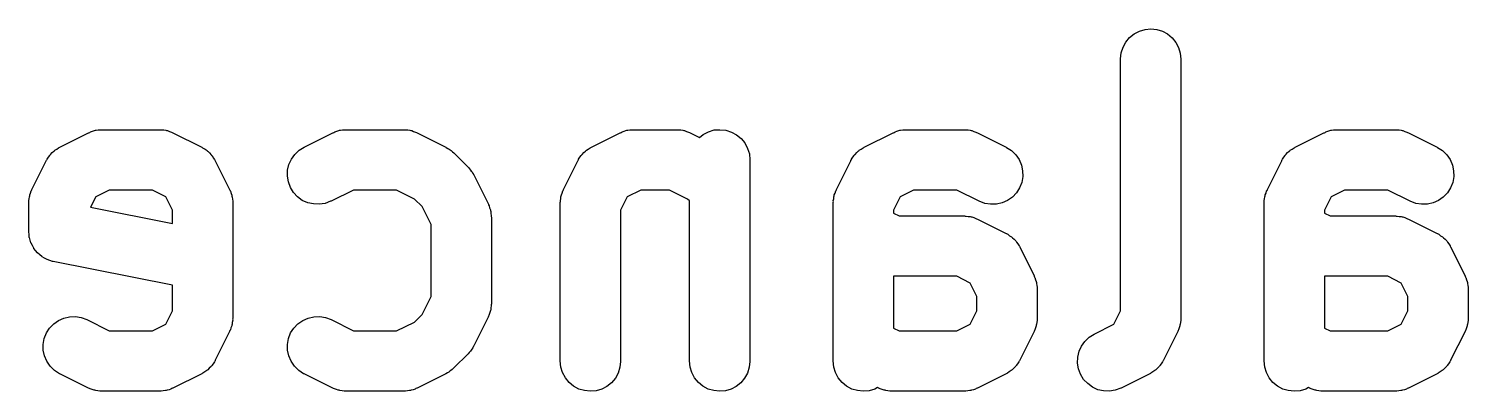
# Model space of a CAD drawing. Extents: x 10 to 156, y -120 to 0.
# Drawn here: x 36.805 to 41.576, y -113.452 to -112.252 of the extents above; entities that cross this region are included whole.
import ezdxf

# ---------------------------------------------------------------- set-up
doc = ezdxf.new("R2010")
doc.units = 0
doc.header["$MEASUREMENT"] = 0
doc.layers.add('BLACK', color=7, linetype='CONTINUOUS')

msp = doc.modelspace()

# ---------------------------------------------------------------- linework, layer by layer
at = {"layer": 'BLACK', "linetype": 'CONTINUOUS'}
for p, q in [((40.4538, -112.281), (40.4691, -112.269)), ((40.4691, -112.269), (40.4863, -112.26)), ((40.4863, -112.26), (40.5051, -112.254)), ((40.5051, -112.254), (40.5245, -112.252)), ((40.5245, -112.252), (40.5439, -112.254)), ((40.5439, -112.254), (40.5626, -112.26)), ((40.5626, -112.26), (40.5797, -112.269)), ((40.5797, -112.269), (40.5948, -112.282)), ((40.426, -112.332), (40.4319, -112.313)), ((40.4319, -112.313), (40.4413, -112.296)), ((40.4413, -112.296), (40.4538, -112.281)), ((40.5948, -112.282), (40.6071, -112.297)), ((40.6071, -112.297), (40.6163, -112.314)), ((40.6163, -112.314), (40.6219, -112.333)), ((40.4238, -112.351), (40.426, -112.332)), ((40.4238, -112.352), (40.4238, -112.351)), ((40.4238, -113.186), (40.4238, -112.352)), ((40.6219, -112.333), (40.6238, -112.352)), ((40.6238, -112.352), (40.6238, -113.21)), ((36.9077, -112.644), (37.0029, -112.596)), ((37.0029, -112.596), (37.0042, -112.596)), ((37.0042, -112.596), (37.0069, -112.595)), ((37.0069, -112.595), (37.0095, -112.593)), ((37.0095, -112.593), (37.0161, -112.591)), ((37.0161, -112.591), (37.0225, -112.589)), ((37.0225, -112.589), (37.0254, -112.588)), ((37.0254, -112.588), (37.0282, -112.588)), ((37.0282, -112.588), (37.035, -112.587)), ((37.035, -112.587), (37.0417, -112.586)), ((37.0417, -112.586), (37.0447, -112.586)), ((37.0447, -112.586), (37.0476, -112.586)), ((37.0476, -112.586), (37.2381, -112.586)), ((37.2381, -112.586), (37.2395, -112.586)), ((37.2395, -112.586), (37.2424, -112.586)), ((37.2424, -112.586), (37.2454, -112.586)), ((37.2454, -112.586), (37.2521, -112.587)), ((37.2521, -112.587), (37.2589, -112.588)), ((37.2589, -112.588), (37.2617, -112.589)), ((37.2617, -112.589), (37.2646, -112.589)), ((37.2646, -112.589), (37.271, -112.592)), ((37.271, -112.592), (37.2775, -112.594)), ((37.2775, -112.594), (37.2801, -112.595)), ((37.2801, -112.595), (37.2828, -112.596)), ((37.2828, -112.596), (37.3781, -112.644)), ((37.7172, -112.644), (37.8124, -112.596)), ((37.8124, -112.596), (37.8137, -112.596)), ((37.8137, -112.596), (37.8164, -112.595)), ((37.8164, -112.595), (37.819, -112.593)), ((37.819, -112.593), (37.8256, -112.591)), ((37.8256, -112.591), (37.832, -112.589)), ((37.832, -112.589), (37.8349, -112.588)), ((37.8349, -112.588), (37.8377, -112.588)), ((37.8377, -112.588), (37.8445, -112.587)), ((37.8445, -112.587), (37.8513, -112.586)), ((37.8513, -112.586), (37.8542, -112.586)), ((37.8542, -112.586), (37.8571, -112.586)), ((37.8571, -112.586), (38.0476, -112.586)), ((38.0476, -112.586), (38.049, -112.586)), ((38.049, -112.586), (38.0519, -112.586)), ((38.0519, -112.586), (38.0549, -112.586)), ((38.0549, -112.586), (38.0616, -112.587)), ((38.0616, -112.587), (38.0684, -112.588)), ((38.0684, -112.588), (38.0712, -112.589)), ((38.0712, -112.589), (38.0741, -112.589)), ((38.0741, -112.589), (38.0805, -112.592)), ((38.0805, -112.592), (38.087, -112.594)), ((38.087, -112.594), (38.0896, -112.595)), ((38.0896, -112.595), (38.0923, -112.596)), ((38.0923, -112.596), (38.1876, -112.644)), ((38.6696, -112.644), (38.7648, -112.596)), ((38.7648, -112.596), (38.7661, -112.596)), ((38.7661, -112.596), (38.7688, -112.595)), ((38.7688, -112.595), (38.7714, -112.593)), ((38.7714, -112.593), (38.778, -112.591)), ((38.778, -112.591), (38.7844, -112.589)), ((38.7844, -112.589), (38.7873, -112.588)), ((38.7873, -112.588), (38.7901, -112.588)), ((38.7901, -112.588), (38.7969, -112.587)), ((38.7969, -112.587), (38.8037, -112.586)), ((38.8037, -112.586), (38.8066, -112.586)), ((38.8066, -112.586), (38.8095, -112.586)), ((38.8095, -112.586), (38.9524, -112.586)), ((38.9524, -112.586), (38.9538, -112.586)), ((38.9538, -112.586), (38.9567, -112.586)), ((38.9567, -112.586), (38.9596, -112.586)), ((38.9596, -112.586), (38.9664, -112.587)), ((38.9664, -112.587), (38.9732, -112.588)), ((38.9732, -112.588), (38.976, -112.589)), ((38.976, -112.589), (38.9789, -112.589)), ((38.9789, -112.589), (38.9853, -112.592)), ((38.9853, -112.592), (38.9918, -112.594)), ((38.9918, -112.594), (38.9944, -112.595)), ((38.9944, -112.595), (38.9971, -112.596)), ((38.9971, -112.596), (39.0283, -112.612)), ((39.0283, -112.612), (39.0405, -112.602)), ((39.0405, -112.602), (39.0578, -112.593)), ((39.0578, -112.593), (39.0765, -112.587)), ((39.0765, -112.587), (39.0959, -112.586)), ((39.0959, -112.586), (39.1153, -112.588)), ((39.1153, -112.588), (39.134, -112.594)), ((39.134, -112.594), (39.1512, -112.603)), ((39.1512, -112.603), (39.1662, -112.615)), ((39.5743, -112.644), (39.6696, -112.596)), ((39.6696, -112.596), (39.6708, -112.596)), ((39.6708, -112.596), (39.6736, -112.595)), ((39.6736, -112.595), (39.6762, -112.593)), ((39.6762, -112.593), (39.6827, -112.591)), ((39.6827, -112.591), (39.6891, -112.589)), ((39.6891, -112.589), (39.692, -112.588)), ((39.692, -112.588), (39.6949, -112.588)), ((39.6949, -112.588), (39.7017, -112.587)), ((39.7017, -112.587), (39.7084, -112.586)), ((39.7084, -112.586), (39.7114, -112.586)), ((39.7114, -112.586), (39.7143, -112.586)), ((39.7143, -112.586), (39.9048, -112.586)), ((39.9048, -112.586), (39.9062, -112.586)), ((39.9062, -112.586), (39.9091, -112.586)), ((39.9091, -112.586), (39.912, -112.586)), ((39.912, -112.586), (39.9188, -112.587)), ((39.9188, -112.587), (39.9256, -112.588)), ((39.9256, -112.588), (39.9284, -112.589)), ((39.9284, -112.589), (39.9313, -112.589)), ((39.9313, -112.589), (39.9376, -112.592)), ((39.9376, -112.592), (39.9442, -112.594)), ((39.9442, -112.594), (39.9467, -112.595)), ((39.9467, -112.595), (39.9495, -112.596)), ((39.9495, -112.596), (40.0447, -112.644)), ((41.0029, -112.644), (41.0981, -112.596)), ((41.0981, -112.596), (41.0994, -112.596)), ((41.0994, -112.596), (41.1021, -112.595)), ((41.1021, -112.595), (41.1047, -112.593)), ((41.1047, -112.593), (41.1113, -112.591)), ((41.1113, -112.591), (41.1177, -112.589)), ((41.1177, -112.589), (41.1206, -112.588)), ((41.1206, -112.588), (41.1234, -112.588)), ((41.1234, -112.588), (41.1302, -112.587)), ((41.1302, -112.587), (41.137, -112.586)), ((41.137, -112.586), (41.1399, -112.586)), ((41.1399, -112.586), (41.1429, -112.586)), ((41.1429, -112.586), (41.3333, -112.586)), ((41.3333, -112.586), (41.3347, -112.586)), ((41.3347, -112.586), (41.3377, -112.586)), ((41.3377, -112.586), (41.3406, -112.586)), ((41.3406, -112.586), (41.3473, -112.587)), ((41.3473, -112.587), (41.3541, -112.588)), ((41.3541, -112.588), (41.3569, -112.589)), ((41.3569, -112.589), (41.3598, -112.589)), ((41.3598, -112.589), (41.3662, -112.592)), ((41.3662, -112.592), (41.3727, -112.594)), ((41.3727, -112.594), (41.3753, -112.595)), ((41.3753, -112.595), (41.3781, -112.596)), ((41.3781, -112.596), (41.4733, -112.644)), ((36.8911, -112.654), (36.8976, -112.65)), ((36.8976, -112.65), (36.9038, -112.646)), ((36.9038, -112.646), (36.9058, -112.645)), ((36.9058, -112.645), (36.9077, -112.644)), ((37.3781, -112.644), (37.3793, -112.645)), ((37.3793, -112.645), (37.3811, -112.646)), ((37.3811, -112.646), (37.3831, -112.647)), ((37.3831, -112.647), (37.3893, -112.651)), ((37.3893, -112.651), (37.3957, -112.655)), ((37.7007, -112.654), (37.7172, -112.644)), ((38.1876, -112.644), (38.1888, -112.645)), ((38.1888, -112.645), (38.1935, -112.648)), ((38.1935, -112.648), (38.1985, -112.65)), ((38.1985, -112.65), (38.2017, -112.653)), ((38.653, -112.654), (38.6595, -112.65)), ((38.6595, -112.65), (38.6658, -112.646)), ((38.6658, -112.646), (38.6677, -112.645)), ((38.6677, -112.645), (38.6696, -112.644)), ((39.1662, -112.615), (39.1785, -112.63)), ((39.1785, -112.63), (39.1877, -112.648)), ((39.1877, -112.648), (39.1933, -112.666)), ((39.5578, -112.654), (39.5643, -112.65)), ((39.5643, -112.65), (39.5705, -112.646)), ((39.5705, -112.646), (39.5725, -112.645)), ((39.5725, -112.645), (39.5743, -112.644)), ((40.0447, -112.644), (40.046, -112.645)), ((40.046, -112.645), (40.0623, -112.655)), ((40.9864, -112.654), (40.9928, -112.65)), ((40.9928, -112.65), (40.9991, -112.646)), ((40.9991, -112.646), (41.0011, -112.645)), ((41.0011, -112.645), (41.0029, -112.644)), ((41.4733, -112.644), (41.4745, -112.645)), ((41.4745, -112.645), (41.4909, -112.655)), ((36.8153, -112.784), (36.8629, -112.689)), ((36.8629, -112.689), (36.8636, -112.687)), ((36.8636, -112.687), (36.8647, -112.686)), ((36.8647, -112.686), (36.8656, -112.684)), ((36.8656, -112.684), (36.87, -112.677)), ((36.87, -112.677), (36.8742, -112.671)), ((36.8742, -112.671), (36.8757, -112.669)), ((36.8757, -112.669), (36.8769, -112.668)), ((36.8769, -112.668), (36.8825, -112.662)), ((36.8825, -112.662), (36.8878, -112.657)), ((36.8878, -112.657), (36.8896, -112.656)), ((36.8896, -112.656), (36.8911, -112.654)), ((37.3957, -112.655), (37.3972, -112.657)), ((37.3972, -112.657), (37.399, -112.658)), ((37.399, -112.658), (37.4042, -112.663)), ((37.4042, -112.663), (37.4097, -112.669)), ((37.4097, -112.669), (37.4109, -112.671)), ((37.4109, -112.671), (37.4124, -112.672)), ((37.4124, -112.672), (37.4164, -112.679)), ((37.4164, -112.679), (37.4208, -112.685)), ((37.4208, -112.685), (37.4216, -112.687)), ((37.4216, -112.687), (37.4228, -112.689)), ((37.4228, -112.689), (37.4704, -112.784)), ((37.6671, -112.701), (37.6752, -112.684)), ((37.6752, -112.684), (37.6865, -112.668)), ((37.6865, -112.668), (37.7007, -112.654)), ((38.2017, -112.653), (38.2052, -112.655)), ((38.2052, -112.655), (38.2092, -112.659)), ((38.2092, -112.659), (38.2136, -112.663)), ((38.2136, -112.663), (38.2612, -112.71)), ((38.5772, -112.784), (38.6248, -112.689)), ((38.6248, -112.689), (38.6255, -112.687)), ((38.6255, -112.687), (38.6267, -112.686)), ((38.6267, -112.686), (38.6275, -112.684)), ((38.6275, -112.684), (38.6319, -112.677)), ((38.6319, -112.677), (38.6361, -112.671)), ((38.6361, -112.671), (38.6376, -112.669)), ((38.6376, -112.669), (38.6389, -112.668)), ((38.6389, -112.668), (38.6444, -112.662)), ((38.6444, -112.662), (38.6497, -112.657)), ((38.6497, -112.657), (38.6515, -112.656)), ((38.6515, -112.656), (38.653, -112.654)), ((39.1933, -112.666), (39.1952, -112.686)), ((39.1952, -112.686), (39.1952, -113.352)), ((39.482, -112.784), (39.5296, -112.689)), ((39.5296, -112.689), (39.5302, -112.687)), ((39.5302, -112.687), (39.5314, -112.686)), ((39.5314, -112.686), (39.5323, -112.684)), ((39.5323, -112.684), (39.5367, -112.677)), ((39.5367, -112.677), (39.5409, -112.671)), ((39.5409, -112.671), (39.5424, -112.669)), ((39.5424, -112.669), (39.5436, -112.668)), ((39.5436, -112.668), (39.5491, -112.662)), ((39.5491, -112.662), (39.5545, -112.657)), ((39.5545, -112.657), (39.5562, -112.656)), ((39.5562, -112.656), (39.5578, -112.654)), ((40.0623, -112.655), (40.0763, -112.669)), ((40.0763, -112.669), (40.0874, -112.685)), ((40.0874, -112.685), (40.0952, -112.703)), ((40.9106, -112.784), (40.9582, -112.689)), ((40.9582, -112.689), (40.9588, -112.687)), ((40.9588, -112.687), (40.96, -112.686)), ((40.96, -112.686), (40.9609, -112.684)), ((40.9609, -112.684), (40.9653, -112.677)), ((40.9653, -112.677), (40.9694, -112.671)), ((40.9694, -112.671), (40.9709, -112.669)), ((40.9709, -112.669), (40.9722, -112.668)), ((40.9722, -112.668), (40.9777, -112.662)), ((40.9777, -112.662), (40.983, -112.657)), ((40.983, -112.657), (40.9848, -112.656)), ((40.9848, -112.656), (40.9864, -112.654)), ((41.4909, -112.655), (41.5049, -112.669)), ((41.5049, -112.669), (41.516, -112.685)), ((41.516, -112.685), (41.5238, -112.703)), ((37.6621, -112.74), (37.6627, -112.72)), ((37.6653, -112.759), (37.6621, -112.74)), ((37.6627, -112.72), (37.6671, -112.701)), ((38.2612, -112.71), (38.2622, -112.711)), ((38.2622, -112.711), (38.2657, -112.716)), ((38.2657, -112.716), (38.2695, -112.72)), ((38.2695, -112.72), (38.2717, -112.723)), ((38.2717, -112.723), (38.2743, -112.726)), ((38.2743, -112.726), (38.2769, -112.731)), ((38.2769, -112.731), (38.2799, -112.736)), ((38.2799, -112.736), (38.3275, -112.831)), ((40.0952, -112.703), (40.0993, -112.722)), ((40.0997, -112.741), (40.0962, -112.761)), ((40.0993, -112.722), (40.0997, -112.741)), ((41.5238, -112.703), (41.5279, -112.722)), ((41.5283, -112.741), (41.5248, -112.761)), ((41.5279, -112.722), (41.5283, -112.741)), ((36.8108, -112.796), (36.8128, -112.789)), ((36.8128, -112.789), (36.8143, -112.787)), ((36.8143, -112.787), (36.8153, -112.784)), ((37.0712, -112.786), (37.0269, -112.808)), ((37.2145, -112.786), (37.0712, -112.786)), ((37.2588, -112.808), (37.2145, -112.786)), ((37.4704, -112.784), (37.471, -112.785)), ((37.471, -112.785), (37.472, -112.788)), ((37.472, -112.788), (37.4734, -112.79)), ((37.4734, -112.79), (37.4754, -112.797)), ((37.6722, -112.777), (37.6653, -112.759)), ((37.6824, -112.794), (37.6722, -112.777)), ((37.6957, -112.808), (37.6824, -112.794)), ((37.8807, -112.786), (37.8066, -112.823)), ((38.024, -112.786), (37.8807, -112.786)), ((38.0836, -112.816), (38.024, -112.786)), ((38.5727, -112.796), (38.5748, -112.789)), ((38.5748, -112.789), (38.5762, -112.787)), ((38.5762, -112.787), (38.5772, -112.784)), ((38.8331, -112.786), (38.7888, -112.808)), ((38.9288, -112.786), (38.8331, -112.786)), ((38.9884, -112.816), (38.9288, -112.786)), ((39.4774, -112.796), (39.4795, -112.789)), ((39.4795, -112.789), (39.4809, -112.787)), ((39.4809, -112.787), (39.482, -112.784)), ((39.7379, -112.786), (39.6936, -112.808)), ((39.8812, -112.786), (39.7379, -112.786)), ((39.9553, -112.823), (39.8812, -112.786)), ((40.0786, -112.795), (40.0651, -112.809)), ((40.0891, -112.779), (40.0786, -112.795)), ((40.0962, -112.761), (40.0891, -112.779)), ((40.906, -112.796), (40.9081, -112.789)), ((40.9081, -112.789), (40.9095, -112.787)), ((40.9095, -112.787), (40.9106, -112.784)), ((41.1665, -112.786), (41.1222, -112.808)), ((41.3097, -112.786), (41.1665, -112.786)), ((41.3838, -112.823), (41.3097, -112.786)), ((41.5072, -112.795), (41.4937, -112.809)), ((41.5177, -112.779), (41.5072, -112.795)), ((41.5248, -112.761), (41.5177, -112.779)), ((36.8048, -112.827), (36.8051, -112.824)), ((36.8048, -112.829), (36.8048, -112.827)), ((36.8048, -112.924), (36.8048, -112.829)), ((36.805, -112.821), (36.8062, -112.815)), ((36.8051, -112.824), (36.805, -112.821)), ((36.8062, -112.815), (36.8069, -112.808)), ((36.8069, -112.808), (36.8078, -112.805)), ((36.8078, -112.805), (36.8083, -112.802)), ((36.8083, -112.802), (36.8108, -112.796)), ((37.0269, -112.808), (37.0095, -112.843)), ((37.0095, -112.843), (37.281, -112.897)), ((37.281, -112.852), (37.2588, -112.808)), ((37.4754, -112.797), (37.4777, -112.803)), ((37.4777, -112.803), (37.4782, -112.806)), ((37.4782, -112.806), (37.479, -112.809)), ((37.479, -112.809), (37.4797, -112.816)), ((37.4797, -112.816), (37.4808, -112.823)), ((37.4808, -112.823), (37.4807, -112.826)), ((37.4807, -112.826), (37.481, -112.829)), ((37.481, -112.829), (37.481, -113.21)), ((37.7115, -112.82), (37.6957, -112.808)), ((37.7293, -112.828), (37.7115, -112.82)), ((37.7483, -112.832), (37.7293, -112.828)), ((37.7678, -112.833), (37.7483, -112.832)), ((37.7871, -112.83), (37.7678, -112.833)), ((37.8054, -112.823), (37.7871, -112.83)), ((37.8066, -112.823), (37.8054, -112.823)), ((38.1083, -112.84), (38.0836, -112.816)), ((38.1381, -112.9), (38.1083, -112.84)), ((38.3275, -112.831), (38.3282, -112.833)), ((38.3282, -112.833), (38.3292, -112.835)), ((38.3292, -112.835), (38.3305, -112.838)), ((38.3305, -112.838), (38.3325, -112.845)), ((38.5667, -112.827), (38.567, -112.824)), ((38.5667, -112.829), (38.5667, -112.827)), ((38.5667, -113.352), (38.5667, -112.829)), ((38.5669, -112.821), (38.5681, -112.815)), ((38.567, -112.824), (38.5669, -112.821)), ((38.5681, -112.815), (38.5689, -112.808)), ((38.5689, -112.808), (38.5697, -112.805)), ((38.5697, -112.805), (38.5702, -112.802)), ((38.5702, -112.802), (38.5727, -112.796)), ((38.7888, -112.808), (38.7667, -112.852)), ((38.9952, -112.822), (38.9884, -112.816)), ((38.9952, -113.352), (38.9952, -112.822)), ((39.4714, -112.827), (39.4718, -112.824)), ((39.4714, -112.829), (39.4714, -112.827)), ((39.4714, -113.352), (39.4714, -112.829)), ((39.4717, -112.821), (39.4729, -112.815)), ((39.4718, -112.824), (39.4717, -112.821)), ((39.4729, -112.815), (39.4736, -112.808)), ((39.4736, -112.808), (39.4745, -112.805)), ((39.4745, -112.805), (39.475, -112.802)), ((39.475, -112.802), (39.4774, -112.796)), ((39.6936, -112.808), (39.6714, -112.852)), ((39.9735, -112.83), (39.9553, -112.823)), ((39.9927, -112.833), (39.9735, -112.83)), ((40.0122, -112.833), (39.9927, -112.833)), ((40.0313, -112.828), (40.0122, -112.833)), ((40.0491, -112.82), (40.0313, -112.828)), ((40.0651, -112.809), (40.0491, -112.82)), ((40.9, -112.827), (40.9003, -112.824)), ((40.9, -112.829), (40.9, -112.827)), ((40.9, -113.352), (40.9, -112.829)), ((40.9003, -112.821), (40.9014, -112.815)), ((40.9003, -112.824), (40.9003, -112.821)), ((40.9014, -112.815), (40.9022, -112.808)), ((40.9022, -112.808), (40.9031, -112.805)), ((40.9031, -112.805), (40.9036, -112.802)), ((40.9036, -112.802), (40.906, -112.796)), ((41.1222, -112.808), (41.1, -112.852)), ((41.4021, -112.83), (41.3838, -112.823)), ((41.4213, -112.833), (41.4021, -112.83)), ((41.4408, -112.833), (41.4213, -112.833)), ((41.4599, -112.828), (41.4408, -112.833)), ((41.4777, -112.82), (41.4599, -112.828)), ((41.4937, -112.809), (41.4777, -112.82)), ((37.281, -112.897), (37.281, -112.852)), ((38.3325, -112.845), (38.3349, -112.851)), ((38.3349, -112.851), (38.3353, -112.854)), ((38.3353, -112.854), (38.3362, -112.857)), ((38.3362, -112.857), (38.3369, -112.864)), ((38.3369, -112.864), (38.3379, -112.87)), ((38.3379, -112.87), (38.3378, -112.873)), ((38.3378, -112.873), (38.3381, -112.876)), ((38.3381, -112.876), (38.3381, -113.162)), ((38.7667, -112.852), (38.7667, -113.352)), ((39.6714, -112.852), (39.6714, -112.862)), ((39.6714, -112.862), (39.6903, -112.871)), ((39.6903, -112.871), (39.9048, -112.871)), ((39.9048, -112.871), (39.9062, -112.871)), ((39.9062, -112.871), (39.9091, -112.872)), ((39.9091, -112.872), (39.912, -112.872)), ((39.912, -112.872), (39.9188, -112.873)), ((39.9188, -112.873), (39.9256, -112.874)), ((39.9256, -112.874), (39.9284, -112.875)), ((39.9284, -112.875), (39.9313, -112.875)), ((39.9313, -112.875), (39.9376, -112.877)), ((39.9376, -112.877), (39.9442, -112.88)), ((39.9442, -112.88), (39.9467, -112.881)), ((39.9467, -112.881), (39.9495, -112.882)), ((39.9495, -112.882), (40.0447, -112.93)), ((41.1, -112.852), (41.1, -112.862)), ((41.1, -112.862), (41.1188, -112.871)), ((41.1188, -112.871), (41.3333, -112.871)), ((41.3333, -112.871), (41.3347, -112.871)), ((41.3347, -112.871), (41.3377, -112.872)), ((41.3377, -112.872), (41.3406, -112.872)), ((41.3406, -112.872), (41.3473, -112.873)), ((41.3473, -112.873), (41.3541, -112.874)), ((41.3541, -112.874), (41.3569, -112.875)), ((41.3569, -112.875), (41.3598, -112.875)), ((41.3598, -112.875), (41.3662, -112.877)), ((41.3662, -112.877), (41.3727, -112.88)), ((41.3727, -112.88), (41.3753, -112.881)), ((41.3753, -112.881), (41.3781, -112.882)), ((41.3781, -112.882), (41.4733, -112.93)), ((36.8057, -112.933), (36.8048, -112.924)), ((36.8065, -112.942), (36.8057, -112.933)), ((38.1381, -113.138), (38.1381, -112.9)), ((40.0447, -112.93), (40.046, -112.93)), ((40.046, -112.93), (40.0478, -112.931)), ((40.0478, -112.931), (40.0497, -112.932)), ((40.0497, -112.932), (40.0559, -112.937)), ((40.0559, -112.937), (40.0623, -112.941)), ((41.4733, -112.93), (41.4745, -112.93)), ((41.4745, -112.93), (41.4764, -112.931)), ((41.4764, -112.931), (41.4783, -112.932)), ((41.4783, -112.932), (41.4845, -112.937)), ((41.4845, -112.937), (41.4909, -112.941)), ((36.8066, -112.943), (36.8065, -112.942)), ((36.8067, -112.943), (36.8066, -112.943)), ((36.8094, -112.952), (36.8067, -112.943)), ((36.812, -112.961), (36.8094, -112.952)), ((36.8122, -112.961), (36.812, -112.961)), ((36.8123, -112.962), (36.8122, -112.961)), ((36.8167, -112.97), (36.8123, -112.962)), ((36.821, -112.978), (36.8167, -112.97)), ((36.8213, -112.979), (36.821, -112.978)), ((36.8215, -112.979), (36.8213, -112.979)), ((36.8273, -112.986), (36.8215, -112.979)), ((36.8332, -112.994), (36.8273, -112.986)), ((40.0623, -112.941), (40.0639, -112.942)), ((40.0639, -112.942), (40.0657, -112.944)), ((40.0657, -112.944), (40.0709, -112.949)), ((40.0709, -112.949), (40.0763, -112.954)), ((40.0763, -112.954), (40.0776, -112.956)), ((40.0776, -112.956), (40.0791, -112.958)), ((40.0791, -112.958), (40.0831, -112.964)), ((40.0831, -112.964), (40.0874, -112.971)), ((40.0874, -112.971), (40.0883, -112.972)), ((40.0883, -112.972), (40.0894, -112.974)), ((40.0894, -112.974), (40.1371, -113.07)), ((41.4909, -112.941), (41.4925, -112.942)), ((41.4925, -112.942), (41.4942, -112.944)), ((41.4942, -112.944), (41.4994, -112.949)), ((41.4994, -112.949), (41.5049, -112.954)), ((41.5049, -112.954), (41.5061, -112.956)), ((41.5061, -112.956), (41.5076, -112.958)), ((41.5076, -112.958), (41.5117, -112.964)), ((41.5117, -112.964), (41.516, -112.971)), ((41.516, -112.971), (41.5169, -112.972)), ((41.5169, -112.972), (41.518, -112.974)), ((41.518, -112.974), (41.5656, -113.07)), ((36.8335, -112.994), (36.8332, -112.994)), ((36.8338, -112.994), (36.8335, -112.994)), ((36.8409, -113), (36.8338, -112.994)), ((36.8481, -113.006), (36.8409, -113)), ((36.8485, -113.006), (36.8481, -113.006)), ((36.8488, -113.007), (36.8485, -113.006)), ((36.857, -113.011), (36.8488, -113.007)), ((36.8652, -113.016), (36.857, -113.011)), ((36.8656, -113.016), (36.8652, -113.016)), ((36.866, -113.016), (36.8656, -113.016)), ((36.875, -113.019), (36.866, -113.016)), ((36.8838, -113.022), (36.875, -113.019)), ((36.8846, -113.022), (36.8838, -113.022)), ((36.8847, -113.022), (36.8846, -113.022)), ((36.8851, -113.022), (36.8847, -113.022)), ((36.8847, -113.022), (36.8847, -113.022)), ((37.281, -113.101), (36.8851, -113.022)), ((39.6714, -113.071), (39.6714, -113.243)), ((39.8812, -113.071), (39.6714, -113.071)), ((39.9255, -113.094), (39.8812, -113.071)), ((40.1371, -113.07), (40.1377, -113.071)), ((40.1377, -113.071), (40.1387, -113.074)), ((40.1387, -113.074), (40.1401, -113.076)), ((40.1401, -113.076), (40.1421, -113.083)), ((41.1, -113.071), (41.1, -113.243)), ((41.3097, -113.071), (41.1, -113.071)), ((41.354, -113.094), (41.3097, -113.071)), ((41.5656, -113.07), (41.5662, -113.071)), ((41.5662, -113.071), (41.5673, -113.074)), ((41.5673, -113.074), (41.5686, -113.076)), ((41.5686, -113.076), (41.5706, -113.083)), ((37.281, -113.186), (37.281, -113.101)), ((39.9476, -113.138), (39.9255, -113.094)), ((40.1421, -113.083), (40.1444, -113.089)), ((40.1444, -113.089), (40.1449, -113.092)), ((40.1449, -113.092), (40.1457, -113.095)), ((40.1457, -113.095), (40.1464, -113.102)), ((40.1464, -113.102), (40.1474, -113.108)), ((40.1474, -113.108), (40.1473, -113.111)), ((40.1473, -113.111), (40.1476, -113.114)), ((40.1476, -113.114), (40.1476, -113.21)), ((41.3762, -113.138), (41.354, -113.094)), ((41.5706, -113.083), (41.573, -113.089)), ((41.573, -113.089), (41.5734, -113.092)), ((41.5734, -113.092), (41.5743, -113.095)), ((41.5743, -113.095), (41.575, -113.102)), ((41.575, -113.102), (41.576, -113.108)), ((41.576, -113.108), (41.5759, -113.111)), ((41.5759, -113.111), (41.5762, -113.114)), ((41.5762, -113.114), (41.5762, -113.21)), ((38.1083, -113.198), (38.1381, -113.138)), ((38.3367, -113.176), (38.3359, -113.183)), ((38.3378, -113.169), (38.3367, -113.176)), ((38.3381, -113.163), (38.3378, -113.166)), ((38.3378, -113.166), (38.3378, -113.169)), ((38.3381, -113.162), (38.3381, -113.163)), ((39.9476, -113.186), (39.9476, -113.138)), ((41.3762, -113.186), (41.3762, -113.138)), ((36.8873, -113.229), (36.9032, -113.218)), ((36.9032, -113.218), (36.9211, -113.21)), ((36.9211, -113.21), (36.9401, -113.206)), ((36.9401, -113.206), (36.9596, -113.205)), ((36.9596, -113.205), (36.9789, -113.208)), ((36.9789, -113.208), (36.9971, -113.215)), ((36.9971, -113.215), (37.0712, -113.252)), ((37.2588, -113.23), (37.281, -113.186)), ((37.4795, -113.224), (37.4788, -113.23)), ((37.4807, -113.217), (37.4795, -113.224)), ((37.4809, -113.211), (37.4806, -113.214)), ((37.4806, -113.214), (37.4807, -113.217)), ((37.481, -113.21), (37.4809, -113.211)), ((37.6968, -113.229), (37.7128, -113.218)), ((37.7128, -113.218), (37.7306, -113.21)), ((37.7306, -113.21), (37.7497, -113.206)), ((37.7497, -113.206), (37.7692, -113.205)), ((37.7692, -113.205), (37.7884, -113.208)), ((37.7884, -113.208), (37.8066, -113.215)), ((37.8066, -113.215), (37.8807, -113.252)), ((38.024, -113.252), (38.0836, -113.223)), ((38.0836, -113.223), (38.1083, -113.198)), ((38.3275, -113.207), (38.2799, -113.302)), ((38.3286, -113.204), (38.3275, -113.207)), ((38.33, -113.201), (38.3286, -113.204)), ((38.3321, -113.195), (38.33, -113.201)), ((38.3345, -113.188), (38.3321, -113.195)), ((38.335, -113.185), (38.3345, -113.188)), ((38.3359, -113.183), (38.335, -113.185)), ((39.9255, -113.23), (39.9476, -113.186)), ((40.1462, -113.224), (40.1454, -113.23)), ((40.1474, -113.217), (40.1462, -113.224)), ((40.1476, -113.211), (40.1473, -113.214)), ((40.1473, -113.214), (40.1474, -113.217)), ((40.1476, -113.21), (40.1476, -113.211)), ((40.4017, -113.23), (40.4238, -113.186)), ((40.6224, -113.224), (40.6216, -113.23)), ((40.6235, -113.217), (40.6224, -113.224)), ((40.6238, -113.211), (40.6235, -113.214)), ((40.6235, -113.214), (40.6235, -113.217)), ((40.6238, -113.21), (40.6238, -113.211)), ((41.354, -113.23), (41.3762, -113.186)), ((41.5748, -113.224), (41.574, -113.23)), ((41.5759, -113.217), (41.5748, -113.224)), ((41.5762, -113.211), (41.5759, -113.214)), ((41.5759, -113.214), (41.5759, -113.217)), ((41.5762, -113.21), (41.5762, -113.211)), ((36.8561, -113.278), (36.8633, -113.259)), ((36.8633, -113.259), (36.8738, -113.243)), ((36.8738, -113.243), (36.8873, -113.229)), ((37.0712, -113.252), (37.2145, -113.252)), ((37.2145, -113.252), (37.2588, -113.23)), ((37.4704, -113.254), (37.4228, -113.349)), ((37.4714, -113.251), (37.4704, -113.254)), ((37.4729, -113.249), (37.4714, -113.251)), ((37.4749, -113.242), (37.4729, -113.249)), ((37.4774, -113.236), (37.4749, -113.242)), ((37.4779, -113.233), (37.4774, -113.236)), ((37.4788, -113.23), (37.4779, -113.233)), ((37.6657, -113.278), (37.6728, -113.259)), ((37.6728, -113.259), (37.6833, -113.243)), ((37.6833, -113.243), (37.6968, -113.229)), ((37.8807, -113.252), (38.024, -113.252)), ((39.6714, -113.243), (39.6903, -113.252)), ((39.6903, -113.252), (39.8812, -113.252)), ((39.8812, -113.252), (39.9255, -113.23)), ((40.1371, -113.254), (40.0894, -113.349)), ((40.1381, -113.251), (40.1371, -113.254)), ((40.1395, -113.249), (40.1381, -113.251)), ((40.1416, -113.242), (40.1395, -113.249)), ((40.144, -113.236), (40.1416, -113.242)), ((40.1445, -113.233), (40.144, -113.236)), ((40.1454, -113.23), (40.1445, -113.233)), ((40.3055, -113.287), (40.3197, -113.273)), ((40.3197, -113.273), (40.3362, -113.263)), ((40.3362, -113.263), (40.4017, -113.23)), ((40.6133, -113.254), (40.5656, -113.349)), ((40.6143, -113.251), (40.6133, -113.254)), ((40.6157, -113.249), (40.6143, -113.251)), ((40.6178, -113.242), (40.6157, -113.249)), ((40.6202, -113.236), (40.6178, -113.242)), ((40.6207, -113.233), (40.6202, -113.236)), ((40.6216, -113.23), (40.6207, -113.233)), ((41.1, -113.243), (41.1188, -113.252)), ((41.1188, -113.252), (41.3097, -113.252)), ((41.3097, -113.252), (41.354, -113.23)), ((41.5656, -113.254), (41.518, -113.349)), ((41.5667, -113.251), (41.5656, -113.254)), ((41.5681, -113.249), (41.5667, -113.251)), ((41.5702, -113.242), (41.5681, -113.249)), ((41.5726, -113.236), (41.5702, -113.242)), ((41.5731, -113.233), (41.5726, -113.236)), ((41.574, -113.23), (41.5731, -113.233)), ((36.8527, -113.297), (36.8561, -113.278)), ((36.853, -113.316), (36.8527, -113.297)), ((36.8572, -113.335), (36.853, -113.316)), ((37.6622, -113.297), (37.6657, -113.278)), ((37.6626, -113.316), (37.6622, -113.297)), ((37.6667, -113.335), (37.6626, -113.316)), ((38.2687, -113.319), (38.2648, -113.324)), ((38.2709, -113.316), (38.2687, -113.319)), ((38.2736, -113.313), (38.2709, -113.316)), ((38.2762, -113.308), (38.2736, -113.313)), ((38.2793, -113.303), (38.2762, -113.308)), ((38.2799, -113.302), (38.2793, -113.303)), ((40.2818, -113.339), (40.2862, -113.32)), ((40.2862, -113.32), (40.2942, -113.303)), ((40.2942, -113.303), (40.3055, -113.287)), ((36.8649, -113.353), (36.8572, -113.335)), ((36.876, -113.369), (36.8649, -113.353)), ((37.4115, -113.367), (37.41, -113.369)), ((37.4157, -113.361), (37.4115, -113.367)), ((37.4201, -113.355), (37.4157, -113.361)), ((37.421, -113.353), (37.4201, -113.355)), ((37.4221, -113.351), (37.421, -113.353)), ((37.4228, -113.349), (37.4221, -113.351)), ((37.6745, -113.353), (37.6667, -113.335)), ((37.6856, -113.369), (37.6745, -113.353)), ((38.2612, -113.328), (38.2136, -113.375)), ((38.2648, -113.324), (38.2612, -113.328)), ((38.5686, -113.372), (38.5667, -113.352)), ((38.7667, -113.354), (38.7645, -113.373)), ((38.7667, -113.352), (38.7667, -113.354)), ((38.9971, -113.372), (38.9952, -113.352)), ((39.1952, -113.354), (39.1931, -113.373)), ((39.1952, -113.352), (39.1952, -113.354)), ((39.4733, -113.372), (39.4714, -113.352)), ((40.0782, -113.367), (40.0767, -113.369)), ((40.0823, -113.361), (40.0782, -113.367)), ((40.0867, -113.355), (40.0823, -113.361)), ((40.0876, -113.353), (40.0867, -113.355)), ((40.0888, -113.351), (40.0876, -113.353)), ((40.0894, -113.349), (40.0888, -113.351)), ((40.2812, -113.359), (40.2818, -113.339)), ((40.2843, -113.378), (40.2812, -113.359)), ((40.5544, -113.367), (40.5529, -113.369)), ((40.5585, -113.361), (40.5544, -113.367)), ((40.5629, -113.355), (40.5585, -113.361)), ((40.5638, -113.353), (40.5629, -113.355)), ((40.565, -113.351), (40.5638, -113.353)), ((40.5656, -113.349), (40.565, -113.351)), ((40.9019, -113.372), (40.9, -113.352)), ((41.5068, -113.367), (41.5053, -113.369)), ((41.5109, -113.361), (41.5068, -113.367)), ((41.5153, -113.355), (41.5109, -113.361)), ((41.5162, -113.353), (41.5153, -113.355)), ((41.5174, -113.351), (41.5162, -113.353)), ((41.518, -113.349), (41.5174, -113.351)), ((36.89, -113.383), (36.876, -113.369)), ((36.9064, -113.394), (36.89, -113.383)), ((36.9077, -113.394), (36.9064, -113.394)), ((37.0029, -113.442), (36.9077, -113.394)), ((37.3781, -113.394), (37.2828, -113.442)), ((37.3799, -113.393), (37.3781, -113.394)), ((37.3819, -113.392), (37.3799, -113.393)), ((37.3881, -113.388), (37.3819, -113.392)), ((37.3946, -113.384), (37.3881, -113.388)), ((37.3961, -113.382), (37.3946, -113.384)), ((37.3979, -113.381), (37.3961, -113.382)), ((37.4032, -113.376), (37.3979, -113.381)), ((37.4088, -113.37), (37.4032, -113.376)), ((37.41, -113.369), (37.4088, -113.37)), ((37.6996, -113.383), (37.6856, -113.369)), ((37.7159, -113.394), (37.6996, -113.383)), ((37.7172, -113.394), (37.7159, -113.394)), ((37.8124, -113.442), (37.7172, -113.394)), ((38.1876, -113.394), (38.0923, -113.442)), ((38.1923, -113.391), (38.1876, -113.394)), ((38.1973, -113.389), (38.1923, -113.391)), ((38.2006, -113.386), (38.1973, -113.389)), ((38.2041, -113.384), (38.2006, -113.386)), ((38.2082, -113.38), (38.2041, -113.384)), ((38.2126, -113.376), (38.2082, -113.38)), ((38.2136, -113.375), (38.2126, -113.376)), ((38.5742, -113.39), (38.5686, -113.372)), ((38.5834, -113.408), (38.5742, -113.39)), ((38.5957, -113.423), (38.5834, -113.408)), ((38.7492, -113.409), (38.7366, -113.424)), ((38.7586, -113.392), (38.7492, -113.409)), ((38.7645, -113.373), (38.7586, -113.392)), ((39.0028, -113.39), (38.9971, -113.372)), ((39.0119, -113.408), (39.0028, -113.39)), ((39.0243, -113.423), (39.0119, -113.408)), ((39.1777, -113.409), (39.1652, -113.424)), ((39.1872, -113.392), (39.1777, -113.409)), ((39.1931, -113.373), (39.1872, -113.392)), ((39.479, -113.39), (39.4733, -113.372)), ((39.4881, -113.408), (39.479, -113.39)), ((39.5005, -113.423), (39.4881, -113.408)), ((40.0447, -113.394), (39.9495, -113.442)), ((40.0466, -113.393), (40.0447, -113.394)), ((40.0485, -113.392), (40.0466, -113.393)), ((40.0548, -113.388), (40.0485, -113.392)), ((40.0612, -113.384), (40.0548, -113.388)), ((40.0628, -113.382), (40.0612, -113.384)), ((40.0646, -113.381), (40.0628, -113.382)), ((40.0699, -113.376), (40.0646, -113.381)), ((40.0754, -113.37), (40.0699, -113.376)), ((40.0767, -113.369), (40.0754, -113.37)), ((40.2912, -113.396), (40.2843, -113.378)), ((40.3015, -113.413), (40.2912, -113.396)), ((40.3148, -113.427), (40.3015, -113.413)), ((40.5209, -113.394), (40.4257, -113.442)), ((40.5227, -113.393), (40.5209, -113.394)), ((40.5247, -113.392), (40.5227, -113.393)), ((40.531, -113.388), (40.5247, -113.392)), ((40.5374, -113.384), (40.531, -113.388)), ((40.539, -113.382), (40.5374, -113.384)), ((40.5408, -113.381), (40.539, -113.382)), ((40.5461, -113.376), (40.5408, -113.381)), ((40.5516, -113.37), (40.5461, -113.376)), ((40.5529, -113.369), (40.5516, -113.37)), ((40.9075, -113.39), (40.9019, -113.372)), ((40.9167, -113.408), (40.9075, -113.39)), ((40.929, -113.423), (40.9167, -113.408)), ((41.4733, -113.394), (41.3781, -113.442)), ((41.4751, -113.393), (41.4733, -113.394)), ((41.4771, -113.392), (41.4751, -113.393)), ((41.4834, -113.388), (41.4771, -113.392)), ((41.4898, -113.384), (41.4834, -113.388)), ((41.4914, -113.382), (41.4898, -113.384)), ((41.4932, -113.381), (41.4914, -113.382)), ((41.4985, -113.376), (41.4932, -113.381)), ((41.504, -113.37), (41.4985, -113.376)), ((41.5053, -113.369), (41.504, -113.37)), ((37.0056, -113.443), (37.0029, -113.442)), ((37.0082, -113.444), (37.0056, -113.443)), ((37.0147, -113.446), (37.0082, -113.444)), ((37.0211, -113.449), (37.0147, -113.446)), ((37.024, -113.449), (37.0211, -113.449)), ((37.0268, -113.45), (37.024, -113.449)), ((37.0336, -113.451), (37.0268, -113.45)), ((37.0404, -113.452), (37.0336, -113.451)), ((37.0433, -113.452), (37.0404, -113.452)), ((37.0462, -113.452), (37.0433, -113.452)), ((37.0476, -113.452), (37.0462, -113.452)), ((37.2381, -113.452), (37.0476, -113.452)), ((37.241, -113.452), (37.2381, -113.452)), ((37.244, -113.452), (37.241, -113.452)), ((37.2507, -113.451), (37.244, -113.452)), ((37.2575, -113.45), (37.2507, -113.451)), ((37.2603, -113.45), (37.2575, -113.45)), ((37.2632, -113.449), (37.2603, -113.45)), ((37.2696, -113.447), (37.2632, -113.449)), ((37.2762, -113.445), (37.2696, -113.447)), ((37.2788, -113.443), (37.2762, -113.445)), ((37.2816, -113.442), (37.2788, -113.443)), ((37.2828, -113.442), (37.2816, -113.442)), ((37.8152, -113.443), (37.8124, -113.442)), ((37.8177, -113.444), (37.8152, -113.443)), ((37.8243, -113.446), (37.8177, -113.444)), ((37.8306, -113.449), (37.8243, -113.446)), ((37.8335, -113.449), (37.8306, -113.449)), ((37.8364, -113.45), (37.8335, -113.449)), ((37.8431, -113.451), (37.8364, -113.45)), ((37.8499, -113.452), (37.8431, -113.451)), ((37.8528, -113.452), (37.8499, -113.452)), ((37.8557, -113.452), (37.8528, -113.452)), ((37.8571, -113.452), (37.8557, -113.452)), ((38.0476, -113.452), (37.8571, -113.452)), ((38.0505, -113.452), (38.0476, -113.452)), ((38.0535, -113.452), (38.0505, -113.452)), ((38.0602, -113.451), (38.0535, -113.452)), ((38.067, -113.45), (38.0602, -113.451)), ((38.0699, -113.45), (38.067, -113.45)), ((38.0728, -113.449), (38.0699, -113.45)), ((38.0792, -113.447), (38.0728, -113.449)), ((38.0857, -113.445), (38.0792, -113.447)), ((38.0883, -113.443), (38.0857, -113.445)), ((38.0911, -113.442), (38.0883, -113.443)), ((38.0923, -113.442), (38.0911, -113.442)), ((38.6107, -113.435), (38.5957, -113.423)), ((38.6279, -113.445), (38.6107, -113.435)), ((38.6466, -113.45), (38.6279, -113.445)), ((38.666, -113.452), (38.6466, -113.45)), ((38.6854, -113.451), (38.666, -113.452)), ((38.7041, -113.445), (38.6854, -113.451)), ((38.7214, -113.436), (38.7041, -113.445)), ((38.7366, -113.424), (38.7214, -113.436)), ((39.0393, -113.435), (39.0243, -113.423)), ((39.0565, -113.445), (39.0393, -113.435)), ((39.0751, -113.45), (39.0565, -113.445)), ((39.0945, -113.452), (39.0751, -113.45)), ((39.114, -113.451), (39.0945, -113.452)), ((39.1327, -113.445), (39.114, -113.451)), ((39.15, -113.436), (39.1327, -113.445)), ((39.1652, -113.424), (39.15, -113.436)), ((39.5155, -113.435), (39.5005, -113.423)), ((39.5327, -113.445), (39.5155, -113.435)), ((39.5513, -113.45), (39.5327, -113.445)), ((39.5707, -113.452), (39.5513, -113.45)), ((39.5902, -113.451), (39.5707, -113.452)), ((39.6089, -113.445), (39.5902, -113.451)), ((39.6185, -113.44), (39.6089, -113.445)), ((39.6219, -113.442), (39.6185, -113.44)), ((39.6247, -113.443), (39.6219, -113.442)), ((39.6273, -113.444), (39.6247, -113.443)), ((39.6338, -113.446), (39.6273, -113.444)), ((39.6402, -113.449), (39.6338, -113.446)), ((39.6431, -113.449), (39.6402, -113.449)), ((39.6459, -113.45), (39.6431, -113.449)), ((39.6527, -113.451), (39.6459, -113.45)), ((39.6594, -113.452), (39.6527, -113.451)), ((39.6623, -113.452), (39.6594, -113.452)), ((39.6653, -113.452), (39.6623, -113.452)), ((39.6667, -113.452), (39.6653, -113.452)), ((39.9048, -113.452), (39.6667, -113.452)), ((39.9077, -113.452), (39.9048, -113.452)), ((39.9106, -113.452), (39.9077, -113.452)), ((39.9174, -113.451), (39.9106, -113.452)), ((39.9242, -113.45), (39.9174, -113.451)), ((39.927, -113.45), (39.9242, -113.45)), ((39.9299, -113.449), (39.927, -113.45)), ((39.9363, -113.447), (39.9299, -113.449)), ((39.9429, -113.445), (39.9363, -113.447)), ((39.9455, -113.443), (39.9429, -113.445)), ((39.9482, -113.442), (39.9455, -113.443)), ((39.9495, -113.442), (39.9482, -113.442)), ((40.3306, -113.439), (40.3148, -113.427)), ((40.3483, -113.447), (40.3306, -113.439)), ((40.3673, -113.451), (40.3483, -113.447)), ((40.3868, -113.452), (40.3673, -113.451)), ((40.4061, -113.449), (40.3868, -113.452)), ((40.4244, -113.442), (40.4061, -113.449)), ((40.4257, -113.442), (40.4244, -113.442)), ((40.9441, -113.435), (40.929, -113.423)), ((40.9612, -113.445), (40.9441, -113.435)), ((40.9799, -113.45), (40.9612, -113.445)), ((40.9993, -113.452), (40.9799, -113.45)), ((41.0187, -113.451), (40.9993, -113.452)), ((41.0375, -113.445), (41.0187, -113.451)), ((41.047, -113.44), (41.0375, -113.445)), ((41.0505, -113.442), (41.047, -113.44)), ((41.0533, -113.443), (41.0505, -113.442)), ((41.0558, -113.444), (41.0533, -113.443)), ((41.0624, -113.446), (41.0558, -113.444)), ((41.0687, -113.449), (41.0624, -113.446)), ((41.0716, -113.449), (41.0687, -113.449)), ((41.0744, -113.45), (41.0716, -113.449)), ((41.0812, -113.451), (41.0744, -113.45)), ((41.088, -113.452), (41.0812, -113.451)), ((41.0909, -113.452), (41.088, -113.452)), ((41.0938, -113.452), (41.0909, -113.452)), ((41.0952, -113.452), (41.0938, -113.452)), ((41.3333, -113.452), (41.0952, -113.452)), ((41.3363, -113.452), (41.3333, -113.452)), ((41.3392, -113.452), (41.3363, -113.452)), ((41.346, -113.451), (41.3392, -113.452)), ((41.3528, -113.45), (41.346, -113.451)), ((41.3556, -113.45), (41.3528, -113.45)), ((41.3585, -113.449), (41.3556, -113.45)), ((41.3649, -113.447), (41.3585, -113.449)), ((41.3714, -113.445), (41.3649, -113.447)), ((41.374, -113.443), (41.3714, -113.445)), ((41.3768, -113.442), (41.374, -113.443)), ((41.3781, -113.442), (41.3768, -113.442))]:
    msp.add_line(p, q, dxfattribs=at)

doc.saveas('drawing.dxf')
